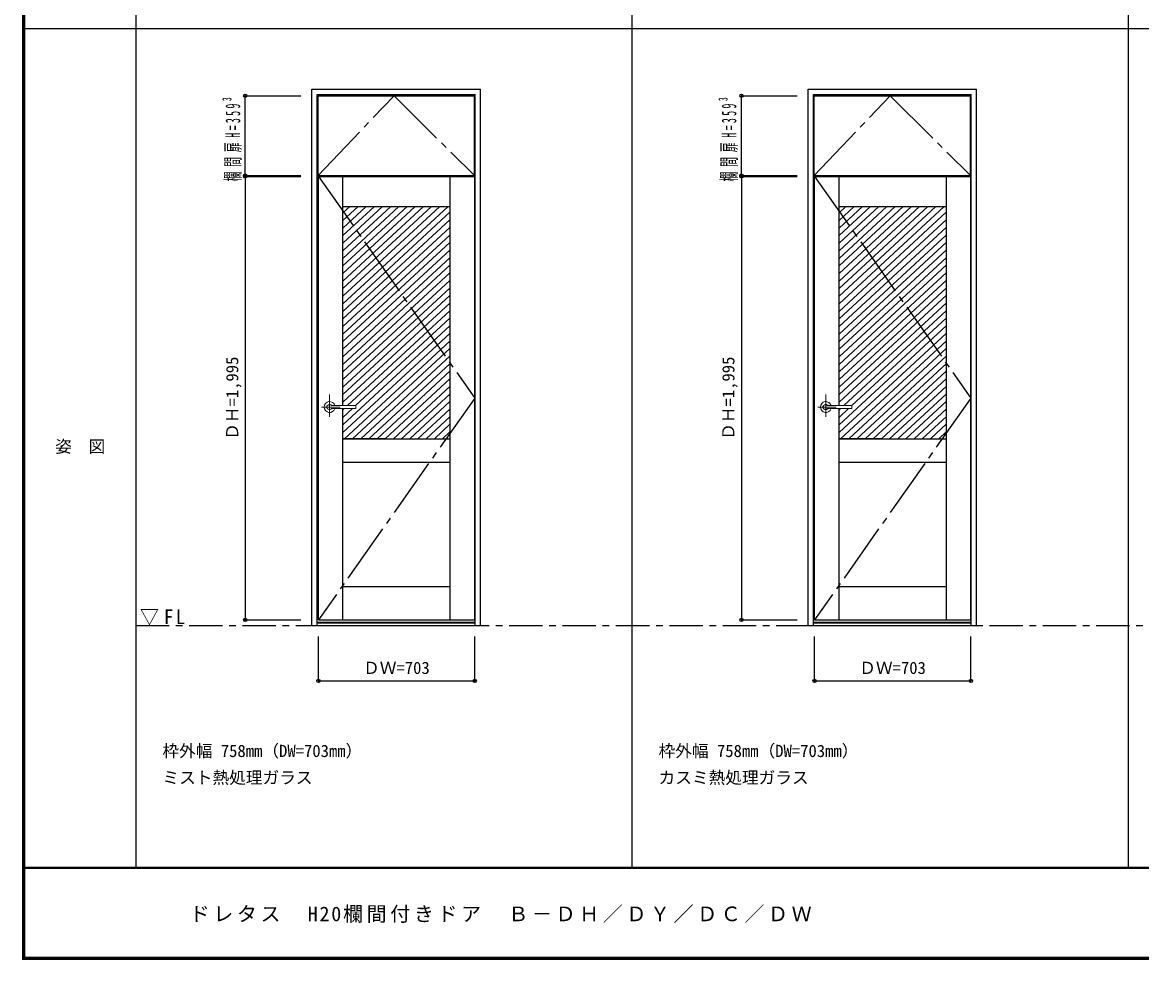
# Model space of a CAD drawing. Units: millimetres, scale not verified. Extents: x -6000 to 5700, y -4307 to 4260.
# Drawn here: x -6000 to -966, y -4205 to 12 of the extents above; entities that cross this region are included whole.
import ezdxf
from ezdxf.enums import TextEntityAlignment as Align

# ---------------------------------------------------------------- set-up
doc = ezdxf.new("R2010")
doc.units = ezdxf.units.MM
doc.header["$LTSCALE"] = 30
doc.header["$PDMODE"] = 32
doc.header["$PDSIZE"] = 15
doc.linetypes.add('CHAIN1', pattern=[8, 5, -1, 1, -1])
doc.linetypes.add('CHAIN2', pattern=[12, 9, -1, 1, -1])
for name, color, linetype in [('0-1_通り芯', 7, 'CHAIN1'), ('0-2_扉', 7, 'Continuous'), ('0-4_枠', 3, 'Continuous'), ('0-7', 7, 'CHAIN2'), ('0-A_文字', 7, 'Continuous'), ('0-B_寸法', 7, 'Continuous'), ('0-C_ハッチ', 4, 'Continuous'), ('F-1_枠', 6, 'Continuous'), ('F-A_文字', 7, 'Continuous')]:
    doc.layers.add(name, color=color, linetype=linetype)
doc.layers.add('0-5_レバー', color=7, linetype='Continuous', lineweight=18)
doc.styles.add('ＭＳ ゴシック', font='')
doc.styles.get('ＭＳ ゴシック').set_extended_font_data('MS Gothic')

msp = doc.modelspace()

# ---------------------------------------------------------------- linework, layer by layer
at = {"layer": '0-1_通り芯'}
msp.add_line((-5490, -2701.25), (3436.4, -2701.25), dxfattribs=at)
at = {"layer": '0-2_扉', "color": 3}
for p, q in [((-4669.9, -318.25), (-3966.9, -318.25)), ((-4669.9, -677.25), (-4669.9, -318.25)), ((-3966.9, -677.25), (-3966.9, -318.25)), ((-2438.3, -318.25), (-1735.3, -318.25)), ((-2438.3, -677.25), (-2438.3, -318.25)), ((-1735.3, -677.25), (-1735.3, -318.25)), ((-4669.9, -677.25), (-3966.9, -677.25)), ((-2438.3, -677.25), (-1735.3, -677.25))]:
    msp.add_line(p, q, dxfattribs=at)
at = {"layer": '0-2_扉'}
for p, q in [((-4668.4, -2676.25), (-4668.4, -681.25)), ((-4668.4, -681.25), (-3965.4, -681.25)), ((-4558.4, -1711.75), (-4558.4, -681.25)), ((-4075.4, -2676.25), (-4075.4, -681.25)), ((-2436.8, -2676.25), (-2436.8, -681.25)), ((-2436.8, -681.25), (-1733.8, -681.25)), ((-2326.8, -1711.75), (-2326.8, -681.25)), ((-1843.8, -2676.25), (-1843.8, -681.25)), ((-4558.4, -816.25), (-4075.4, -816.25)), ((-2326.8, -816.25), (-1843.8, -816.25)), ((-4558.4, -2676.25), (-4558.4, -1725.75)), ((-4558.4, -1861.25), (-4558.4, -1725.75)), ((-2326.8, -2676.25), (-2326.8, -1725.75)), ((-2326.8, -1861.25), (-2326.8, -1725.75)), ((-4558.4, -1966.25), (-4075.4, -1966.25)), ((-2326.8, -1966.25), (-1843.8, -1966.25)), ((-4558.4, -2526.25), (-4075.4, -2526.25)), ((-2326.8, -2526.25), (-1843.8, -2526.25))]:
    msp.add_line(p, q, dxfattribs=at)
for points in [[(-4668.4, -2676.25), (-3965.4, -2676.25), (-3965.4, -681.25)], [(-2436.8, -2676.25), (-1733.8, -2676.25), (-1733.8, -681.25)], [(-4369.4, -1861.25), (-4558.4, -1861.25), (-4075.4, -1861.25)], [(-2137.8, -1861.25), (-2326.8, -1861.25), (-1843.8, -1861.25)]]:
    msp.add_lwpolyline(points, dxfattribs=at)
at = {"layer": '0-4_枠'}
for p, q in [((-4697.4, -289.25), (-3939.4, -289.25)), ((-4697.4, -2701.25), (-4697.4, -289.25)), ((-3939.4, -2701.25), (-3939.4, -289.25)), ((-2465.8, -289.25), (-1707.8, -289.25)), ((-2465.8, -2701.25), (-2465.8, -289.25)), ((-1707.8, -2701.25), (-1707.8, -289.25)), ((-4673.4, -313.25), (-3963.4, -313.25)), ((-4673.4, -2701.25), (-4673.4, -313.25)), ((-3963.4, -2701.25), (-3963.4, -313.25)), ((-2441.8, -313.25), (-1731.8, -313.25)), ((-2441.8, -2701.25), (-2441.8, -313.25)), ((-1731.8, -2701.25), (-1731.8, -313.25)), ((-4697.4, -2701.25), (-3939.4, -2701.25)), ((-4673.4, -2686.25), (-3963.4, -2686.25)), ((-4673.4, -2689.25), (-3963.4, -2689.25)), ((-2465.8, -2701.25), (-1707.8, -2701.25)), ((-2441.8, -2686.25), (-1731.8, -2686.25)), ((-2441.8, -2689.25), (-1731.8, -2689.25))]:
    msp.add_line(p, q, dxfattribs=at)
at = {"layer": '0-5_レバー', "color": 4, "linetype": 'CHAIN1'}
for p, q in [((-4617.9, -1662.29), (-4617.9, -1762.14)), ((-2386.3, -1662.29), (-2386.3, -1762.14)), ((-4571.1, -1718.75), (-4654.12, -1718.75)), ((-2339.5, -1718.75), (-2422.52, -1718.75))]:
    msp.add_line(p, q, dxfattribs=at)
at = {"layer": '0-5_レバー'}
for p, q in [((-4500.9, -1718.75), (-4500.9, -1713.26)), ((-4500.9, -1718.75), (-4500.9, -1724.25)), ((-2269.3, -1718.75), (-2269.3, -1713.26)), ((-2269.3, -1718.75), (-2269.3, -1724.25))]:
    msp.add_line(p, q, dxfattribs=at)
for points in [[(-4607.95, -1711.76), (-4608.71, -1710.97), (-4610.68, -1709.6), (-4612.93, -1708.59), (-4615.36, -1707.96), (-4617.9, -1707.75), (-4620.44, -1707.96), (-4622.88, -1708.59), (-4625.12, -1709.6), (-4627.09, -1710.97), (-4628.71, -1712.64), (-4629.91, -1714.54), (-4630.65, -1716.6), (-4630.9, -1718.75), (-4630.65, -1720.9), (-4629.91, -1722.96), (-4628.71, -1724.86), (-4627.09, -1726.53), (-4625.12, -1727.9), (-4622.88, -1728.91), (-4620.44, -1729.54), (-4617.9, -1729.75), (-4615.36, -1729.54), (-4612.93, -1728.91), (-4610.68, -1727.9), (-4608.71, -1726.53), (-4607.95, -1725.74)], [(-2376.34, -1711.76), (-2377.11, -1710.97), (-2379.08, -1709.6), (-2381.33, -1708.59), (-2383.76, -1707.96), (-2386.3, -1707.75), (-2388.84, -1707.96), (-2391.27, -1708.59), (-2393.52, -1709.6), (-2395.49, -1710.97), (-2397.11, -1712.64), (-2398.31, -1714.54), (-2399.05, -1716.6), (-2399.3, -1718.75), (-2399.05, -1720.9), (-2398.31, -1722.96), (-2397.11, -1724.86), (-2395.49, -1726.53), (-2393.52, -1727.9), (-2391.27, -1728.91), (-2388.84, -1729.54), (-2386.3, -1729.75), (-2383.76, -1729.54), (-2381.33, -1728.91), (-2379.08, -1727.9), (-2377.11, -1726.53), (-2376.34, -1725.74)], [(-4502.4, -1711.75), (-4512.13, -1711.75), (-4522.31, -1711.75), (-4531.91, -1711.75), (-4540.9, -1711.75), (-4549.31, -1711.75), (-4557.12, -1711.75), (-4563.94, -1711.75), (-4570.24, -1711.75), (-4576.01, -1711.75), (-4581.25, -1711.75), (-4586.04, -1711.75), (-4590.7, -1711.75), (-4594.9, -1711.75), (-4598.65, -1711.75), (-4600.65, -1711.75), (-4602.5, -1711.75), (-4604.51, -1711.76), (-4606.92, -1711.76), (-4608.41, -1711.76), (-4609.95, -1711.76), (-4611.47, -1711.76), (-4612.57, -1711.76), (-4613.03, -1711.76), (-4613.03, -1711.77)], [(-4612.88, -1725.74), (-4612.75, -1725.74), (-4612.31, -1725.74), (-4611.59, -1725.74), (-4610.57, -1725.74), (-4609.31, -1725.74), (-4607.96, -1725.74), (-4605.1, -1725.74), (-4602.12, -1725.75), (-4599.1, -1725.75), (-4596.06, -1725.75), (-4593, -1725.75), (-4589.91, -1725.75), (-4585.91, -1725.75), (-4581.5, -1725.75), (-4576.53, -1725.75), (-4571, -1725.75), (-4564.91, -1725.75), (-4558.26, -1725.75), (-4551.05, -1725.75), (-4542.46, -1725.75), (-4533.2, -1725.75), (-4523.27, -1725.75), (-4512.65, -1725.75), (-4502.4, -1725.75)], [(-4502.4, -1711.75), (-4511.48, -1711.75), (-4511.88, -1711.75)], [(-2270.8, -1711.75), (-2280.53, -1711.75), (-2290.71, -1711.75), (-2300.31, -1711.75), (-2309.3, -1711.75), (-2317.71, -1711.75), (-2325.52, -1711.75), (-2332.34, -1711.75), (-2338.64, -1711.75), (-2344.41, -1711.75), (-2349.65, -1711.75), (-2354.44, -1711.75), (-2359.1, -1711.75), (-2363.3, -1711.75), (-2367.05, -1711.75), (-2369.05, -1711.75), (-2370.9, -1711.75), (-2372.91, -1711.76), (-2375.32, -1711.76), (-2376.81, -1711.76), (-2378.35, -1711.76), (-2379.87, -1711.76), (-2380.97, -1711.76), (-2381.43, -1711.76), (-2381.43, -1711.77)], [(-2381.28, -1725.74), (-2381.15, -1725.74), (-2380.71, -1725.74), (-2379.99, -1725.74), (-2378.97, -1725.74), (-2377.71, -1725.74), (-2376.36, -1725.74), (-2373.5, -1725.74), (-2370.52, -1725.75), (-2367.5, -1725.75), (-2364.46, -1725.75), (-2361.39, -1725.75), (-2358.31, -1725.75), (-2354.31, -1725.75), (-2349.9, -1725.75), (-2344.93, -1725.75), (-2339.4, -1725.75), (-2333.31, -1725.75), (-2326.66, -1725.75), (-2319.45, -1725.75), (-2310.86, -1725.75), (-2301.6, -1725.75), (-2291.66, -1725.75), (-2281.05, -1725.75), (-2270.8, -1725.75)], [(-2270.8, -1711.75), (-2279.88, -1711.75), (-2280.28, -1711.75)]]:
    msp.add_lwpolyline(points, dxfattribs=at)
for centre, radius, start, end in [((-4617.9, -1718.75), 24.55, 16.59952, 343.36736), ((-2386.3, -1718.75), 24.55, 16.59952, 343.36736), ((-4502.4, -1713.25), 1.5, 0.00847, 89.9163), ((-4502.4, -1713.25), 1.5, 360, 90.17419), ((-4502.4, -1724.25), 1.5, 270.16419, 0), ((-4502.4, -1724.25), 1.5, 269.91059, 359.99153), ((-2270.8, -1713.25), 1.5, 0.00847, 89.9163), ((-2270.8, -1713.25), 1.5, 360, 90.17419), ((-2270.8, -1724.25), 1.5, 270.16419, 0), ((-2270.8, -1724.25), 1.5, 269.91059, 359.99153)]:
    msp.add_arc(centre, radius, start, end, dxfattribs=at)
at = {"layer": '0-7'}
for p, q in [((-4669.9, -677.25), (-4328.4, -318.25)), ((-4328.4, -318.25), (-3966.9, -677.25)), ((-2438.3, -677.25), (-2096.8, -318.25)), ((-2096.8, -318.25), (-1735.3, -677.25))]:
    msp.add_line(p, q, dxfattribs=at)
for points in [[(-4668.4, -681.25), (-3965.4, -1678.75), (-4668.4, -2676.25)], [(-2436.8, -681.25), (-1733.8, -1678.75), (-2436.8, -2676.25)]]:
    msp.add_lwpolyline(points, dxfattribs=at)
at = {"layer": '0-B_寸法', "color": 4}
for p, q in [((-4997.4, -318.25), (-4747.4, -318.25)), ((-4997.4, -677.25), (-4997.4, -318.25)), ((-2765.8, -318.25), (-2515.8, -318.25)), ((-2765.8, -677.25), (-2765.8, -318.25)), ((-4997.4, -677.25), (-4747.4, -677.25)), ((-4997.4, -681.25), (-4997.4, -2676.25)), ((-4997.4, -681.25), (-4747.4, -681.25)), ((-2765.8, -677.25), (-2515.8, -677.25)), ((-2765.8, -681.25), (-2765.8, -2676.25)), ((-2765.8, -681.25), (-2515.8, -681.25)), ((-4997.4, -2676.25), (-4747.4, -2676.25)), ((-2765.8, -2676.25), (-2515.8, -2676.25)), ((-4668.4, -2951.25), (-4668.4, -2751.25)), ((-2436.8, -2951.25), (-2436.8, -2751.25))]:
    msp.add_line(p, q, dxfattribs=at)
for points in [[(-4668.4, -2951.25), (-3965.4, -2951.25), (-3965.4, -2751.25)], [(-2436.8, -2951.25), (-1733.8, -2951.25), (-1733.8, -2751.25)]]:
    msp.add_lwpolyline(points, dxfattribs=at)
at = {"layer": '0-B_寸法'}
for p in [(-4997.4, -318.25), (-2765.8, -318.25), (-4997.4, -677.25), (-4997.4, -681.25), (-2765.8, -677.25), (-2765.8, -681.25), (-4997.4, -2676.25), (-2765.8, -2676.25), (-4668.4, -2951.25), (-3965.4, -2951.25), (-2436.8, -2951.25), (-1733.8, -2951.25)]:
    msp.add_point(p, dxfattribs=at)
at = {"layer": '0-C_ハッチ'}
for p, q in [((-4490.26, -816.25), (-4558.4, -879.35)), ((-4453.46, -816.25), (-4558.4, -913.42)), ((-4416.66, -816.25), (-4558.4, -947.49)), ((-4379.87, -816.25), (-4558.4, -981.56)), ((-4527.05, -816.25), (-4558.4, -845.28)), ((-4343.07, -816.25), (-4558.4, -1015.63)), ((-4306.27, -816.25), (-4558.4, -1049.7)), ((-4269.48, -816.25), (-4558.4, -1083.77)), ((-4232.68, -816.25), (-4558.4, -1117.84)), ((-4195.88, -816.25), (-4558.4, -1151.92)), ((-4159.09, -816.25), (-4558.4, -1185.99)), ((-4122.29, -816.25), (-4558.4, -1220.06)), ((-4085.49, -816.25), (-4558.4, -1254.13)), ((-4075.4, -840.98), (-4558.4, -1288.2)), ((-2258.66, -816.25), (-2326.8, -879.35)), ((-2221.86, -816.25), (-2326.8, -913.42)), ((-2185.06, -816.25), (-2326.8, -947.49)), ((-2148.27, -816.25), (-2326.8, -981.56)), ((-2295.45, -816.25), (-2326.8, -845.28)), ((-2111.47, -816.25), (-2326.8, -1015.63)), ((-2074.67, -816.25), (-2326.8, -1049.7)), ((-2037.88, -816.25), (-2326.8, -1083.77)), ((-2001.08, -816.25), (-2326.8, -1117.84)), ((-1964.28, -816.25), (-2326.8, -1151.92)), ((-1927.48, -816.25), (-2326.8, -1185.99)), ((-1890.69, -816.25), (-2326.8, -1220.06)), ((-1853.89, -816.25), (-2326.8, -1254.13)), ((-1843.8, -840.98), (-2326.8, -1288.2)), ((-4075.4, -875.05), (-4558.4, -1322.27)), ((-1843.8, -875.05), (-2326.8, -1322.27)), ((-4075.4, -909.12), (-4558.4, -1356.34)), ((-4075.4, -943.19), (-4558.4, -1390.41)), ((-1843.8, -909.12), (-2326.8, -1356.34)), ((-1843.8, -943.19), (-2326.8, -1390.41)), ((-4075.4, -977.26), (-4558.4, -1424.48)), ((-1843.8, -977.26), (-2326.8, -1424.48)), ((-4075.4, -1011.33), (-4558.4, -1458.55)), ((-4075.4, -1045.4), (-4558.4, -1492.63)), ((-1843.8, -1011.33), (-2326.8, -1458.55)), ((-1843.8, -1045.4), (-2326.8, -1492.63)), ((-4075.4, -1079.47), (-4558.4, -1526.7)), ((-1843.8, -1079.47), (-2326.8, -1526.7)), ((-4075.4, -1113.55), (-4558.4, -1560.77)), ((-4075.4, -1147.62), (-4558.4, -1594.84)), ((-1843.8, -1113.55), (-2326.8, -1560.77)), ((-1843.8, -1147.62), (-2326.8, -1594.84)), ((-4075.4, -1181.69), (-4558.4, -1628.91)), ((-1843.8, -1181.69), (-2326.8, -1628.91)), ((-4075.4, -1215.76), (-4558.4, -1662.98)), ((-4075.4, -1249.83), (-4558.4, -1697.05)), ((-1843.8, -1215.76), (-2326.8, -1662.98)), ((-1843.8, -1249.83), (-2326.8, -1697.05)), ((-4075.4, -1283.9), (-4537.48, -1711.75)), ((-1843.8, -1283.9), (-2305.88, -1711.75)), ((-4075.4, -1352.04), (-4558.4, -1799.27)), ((-4075.4, -1317.97), (-4501.26, -1712.28)), ((-1843.8, -1352.04), (-2326.8, -1799.27)), ((-1843.8, -1317.97), (-2269.65, -1712.28)), ((-4075.4, -1386.11), (-4558.4, -1833.34)), ((-1843.8, -1386.11), (-2326.8, -1833.34)), ((-4075.4, -1420.19), (-4551.75, -1861.25)), ((-4075.4, -1454.26), (-4514.95, -1861.25)), ((-1843.8, -1420.19), (-2320.15, -1861.25)), ((-1843.8, -1454.26), (-2283.35, -1861.25)), ((-4075.4, -1488.33), (-4478.16, -1861.25)), ((-1843.8, -1488.33), (-2246.56, -1861.25)), ((-4075.4, -1522.4), (-4441.36, -1861.25)), ((-4075.4, -1556.47), (-4404.56, -1861.25)), ((-1843.8, -1522.4), (-2209.76, -1861.25)), ((-1843.8, -1556.47), (-2172.96, -1861.25)), ((-4075.4, -1590.54), (-4367.77, -1861.25)), ((-1843.8, -1590.54), (-2136.17, -1861.25)), ((-4075.4, -1624.61), (-4330.97, -1861.25)), ((-4075.4, -1658.68), (-4294.17, -1861.25)), ((-1843.8, -1624.61), (-2099.37, -1861.25)), ((-1843.8, -1658.68), (-2062.57, -1861.25)), ((-4075.4, -1692.75), (-4257.38, -1861.25)), ((-1843.8, -1692.75), (-2025.78, -1861.25)), ((-4515.8, -1725.75), (-4558.4, -1765.19)), ((-4552.6, -1725.75), (-4558.4, -1731.12)), ((-4075.4, -1726.82), (-4220.58, -1861.25)), ((-4075.4, -1760.9), (-4183.78, -1861.25)), ((-2284.2, -1725.75), (-2326.8, -1765.19)), ((-2321, -1725.75), (-2326.8, -1731.12)), ((-1843.8, -1726.82), (-1988.98, -1861.25)), ((-1843.8, -1760.9), (-1952.18, -1861.25)), ((-4075.4, -1794.97), (-4146.99, -1861.25)), ((-1843.8, -1794.97), (-1915.39, -1861.25)), ((-4075.4, -1829.04), (-4110.19, -1861.25)), ((-1843.8, -1829.04), (-1878.59, -1861.25))]:
    msp.add_line(p, q, dxfattribs=at)
at = {"layer": 'F-1_枠'}
for p, q in [((-6000, 4175), (-6000, -4205)), ((-5995, 4175), (-5995, -4205)), ((-5990, 4175), (-5990, -4205)), ((-5490, 4175), (-5490, -3790)), ((-3258.4, 4175), (-3258.4, -3790)), ((-1026.8, 4175), (-1026.8, -3790)), ((-6000, -15.5), (5700, -15.5)), ((5700, -3790), (-6000, -3790)), ((5700, -3795), (-6000, -3795)), ((5700, -4195), (-6000, -4195)), ((5700, -4200), (-6000, -4200)), ((5700, -4205), (-6000, -4205))]:
    msp.add_line(p, q, dxfattribs=at)

# ---------------------------------------------------------------- texts
at = {"layer": '0-A_文字', "style": 'ＭＳ ゴシック'}
for s, p in [('枠外幅 758mm（DW=703mm）', (-5370, -3310)), ('枠外幅 758mm（DW=703mm）', (-3138.4, -3310)), ('ミスト熱処理ガラス', (-5370, -3430)), ('カスミ熱処理ガラス', (-3138.4, -3430))]:
    msp.add_text(s, height=54.99, dxfattribs=at).set_placement(p, align=Align.BOTTOM_LEFT)
at = {"layer": '0-A_文字', "insert": (-5471.25, -2701.25), "char_height": 65.98, "attachment_point": 7, "style": 'ＭＳ ゴシック'}
msp.add_mtext('\\T1.26;\\W0.95;▽FL', dxfattribs=at)
at = {"layer": '0-B_寸法', "style": 'ＭＳ ゴシック'}
for p in [(-5012.4, -1866.25), (-2780.8, -1866.25)]:
    msp.add_text('ＤＨ=1,995', height=54.99, rotation=90, dxfattribs=at).set_placement(p, align=Align.BOTTOM_LEFT)
for p in [(-4467.4, -2936.25), (-2235.8, -2936.25)]:
    msp.add_text('ＤＷ=703', height=54.99, dxfattribs=at).set_placement(p, align=Align.BOTTOM_LEFT)
at = {"layer": '0-B_寸法', "char_height": 65.98, "attachment_point": 7, "rotation": 90, "style": 'ＭＳ ゴシック'}
for insert in [(-5012.4, -704), (-2780.8, -704)]:
    msp.add_mtext('\\T1.46;\\W0.5;欄間扉H=359³', dxfattribs=dict(at, insert=insert))
at = {"layer": 'F-A_文字', "style": 'ＭＳ ゴシック'}
msp.add_text('姿\u3000図', height=54.99, dxfattribs=at).set_placement((-5852.5, -1940.25), align=Align.BOTTOM_LEFT)
at = {"layer": 'F-A_文字', "insert": (-5247.55, -4040), "char_height": 65.98, "attachment_point": 7, "style": 'ＭＳ ゴシック'}
msp.add_mtext('\\T1.18;ドレタス\u3000H20欄間付きドア\u3000Ｂ－ＤＨ／ＤＹ／ＤＣ／ＤＷ', dxfattribs=at)

doc.saveas('drawing.dxf')
